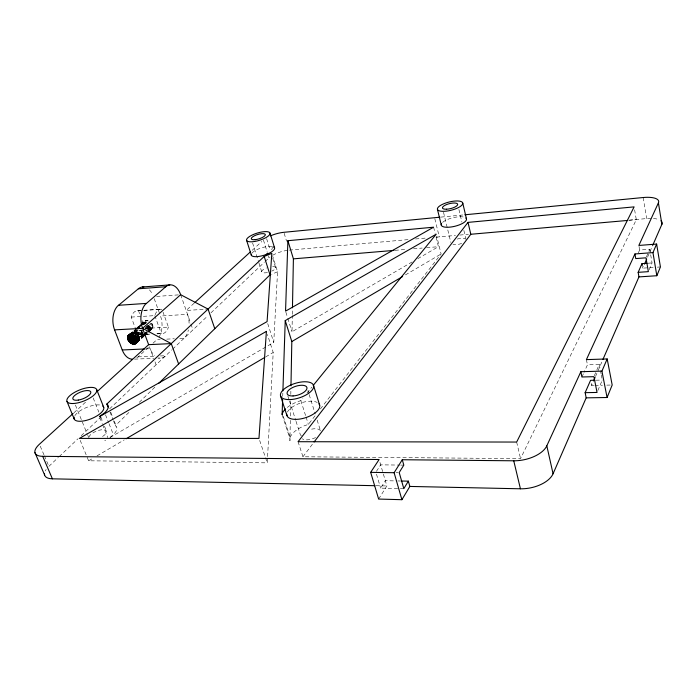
<?xml version="1.0" encoding="UTF-8"?>
<svg xmlns="http://www.w3.org/2000/svg" width="697" height="697" viewBox="0 0 697 697"><rect width="100%" height="100%" fill="white"/><g stroke="black" fill="none" stroke-linecap="round" stroke-linejoin="round"><path stroke-width="0.52" stroke-dasharray="3.48 2.61" d="M290.309 420.343L289.917 440.792L290.135 437.411L282.311 413.469M290.396 416.022L290.684 400.914M290.806 394.441L290.867 391.2M412.154 261.959L292.008 331.772L292.313 315.445M292.339 314.364L292.444 308.919M143.312 324.802C155.056 318.773 141.36 318.756 143.73 324.933M282.729 396.323L282.834 393.082M272.257 246.477L272.126 249.003L270.663 250.371M80.19 440.365L88.615 460.787L267.265 462.852L273.207 352.473L267.378 334.394M110.082 437.489L273.755 342.375L277.554 271.769L272.78 256.418M148.208 329.681C152.425 331.537 154.49 325.63 151.554 323.051L145.194 328.688M597.86 390.538L601.903 380.998M649.177 269.722L652.061 262.935L650.641 254.518M593.766 385.406L591.596 385.45L593.33 381.468M595.508 376.493L602.461 360.558M653.15 267.439L642.765 268.153L643.636 266.158M647.548 257.193L652.758 245.231M594.323 375.735L596.379 371.039M596.789 370.098L599.254 364.47L587.458 364.827L584.06 372.303M646.415 256.879L649.752 249.256L639.637 250.023L638.339 252.872M581.934 376.981L583.633 373.235M298.072 441.715L302.951 456.762L520.563 458.626L636.309 219.686L634.479 209.013M378.637 499.061L386.87 485.948L379.368 460.403M403.816 488.641L380.632 488.118L385.328 480.712L396.846 480.93M376.432 471.355L380.675 464.847L399.599 465.073M302.951 456.762L312.787 443.728M290.135 437.411A22.104 10.429 -18.1 0 1 304.031 425.911L308.379 424.377L315.724 414.959M320.385 408.965L441.105 253.969L436.731 236.274M287.303 407.414A22.313 10.08 -18 0 1 296.443 402.16L300.834 400.618L302.899 398.083M307.02 393.021L311.829 387.105M109.96 437.489L113.393 434.64A20.466 8.242 -22.2 0 0 116.599 427L115.38 425.632L130.034 411.343M139.287 402.317L155.483 386.53M48.903 466.337L58.356 457.38M59.149 456.631L78.064 438.709M81.218 435.73L100.926 417.059M109.595 408.851L171.819 349.911M172.586 349.188L207.88 315.758M211.008 312.787L264.302 262.316M265.087 261.575L269.007 257.864A15.787 5.21 -16.9 0 1 270.035 256.984M136.76 357.892A18.052 11.448 87.4 0 0 138.076 356.873L149.071 346.801M153 343.212L156.93 339.613L160.188 339.456M73.952 412.763L86.001 401.777M194.228 303.117L186.177 310.453L207.035 309.146M252.166 250.301L261.819 241.502M137.048 341.513L143.643 335.614M144.436 334.908L146.814 332.783M149.724 330.186L152.896 327.355M136.978 341.87L144.105 335.492M144.802 334.874L147.276 332.661M147.973 332.033L152.817 327.703M136.9 342.14L144.026 335.762M144.819 335.057L147.198 332.931M147.982 332.225L152.739 327.973M136.673 342.645L144.018 336.067M144.593 335.553L152.634 328.226M137.361 342.192L144.113 336.189M144.497 335.815L152.373 328.696M138.363 338.054L143.19 333.724M147.956 329.489L152.713 325.246M136.943 339.709L142.493 334.76M148.043 329.812L152.8 325.569M138.677 338.176L142.65 334.638M137.013 340.031L143.355 334.377M143.765 334.029L152.87 325.891M137.056 340.354L143.399 334.699M144.079 334.107L152.913 326.213M137.091 340.676L143.599 334.865M144.218 334.307L146.597 332.181M147.389 331.476L152.939 326.527M137.091 340.99L143.913 334.9M148.975 330.369L152.939 326.832M137.074 341.295L143.425 335.623M149.75 329.96L152.922 327.128M136.089 337.757L142.441 332.112M146.414 328.592L151.972 323.652M136.281 338.071L142.676 332.434M147.398 328.2L152.155 323.966M136.446 338.393L142.981 332.635M147.564 328.514L152.329 324.279M136.603 338.725L142.946 333.07M146.919 329.542L152.477 324.602M136.734 339.047L143.085 333.401M147.842 329.158L152.599 324.924M137.074 334.482L141.857 330.247M136.821 335.24L142.388 330.308M145.568 327.485L150.343 323.26M136.577 335.536L142.153 330.596M136.769 335.736L142.345 330.796M145.751 327.695L150.526 323.469M135.654 337.148L142.014 331.511M135.88 337.453L142.24 331.807M146.213 328.278L151.772 323.347M137.318 336.233L142.092 331.999M134.66 334.673L139.452 330.439M134.826 334.882L140.411 329.96M135.924 334.403L140.698 330.186M135.837 334.586L140.62 330.361M136.211 334.647L140.986 330.422M136.046 334.891L141.63 329.951M136.49 334.9L142.057 329.969M131.811 334.543L137.196 329.916M142.99 324.715L147.781 320.498M132.927 333.924L136.917 330.413M134.059 333.053L137.257 330.239M132.456 334.743L137.239 330.526M144.427 324.21L148.417 320.69M134.138 333.375L138.128 329.855M132.779 334.874L138.363 329.951M134.355 334.029L138.677 330.099M135.009 333.785L139.295 330.125M129.32 334.473L134.565 329.96M135.349 329.245L140.524 324.654M140.951 324.34L145.185 320.707M130.234 333.915L134.416 330.178M137.431 327.607L140.637 324.802M141.43 324.105L145.438 320.594M129.694 334.534L134.974 329.96M135.776 329.263L140.576 325.055M140.899 324.715L145.969 320.446M130.261 334.421L135.061 330.212M138.084 327.416L140.655 325.307M141.291 324.61L146.248 320.393M130.478 334.403L135.584 330.021M136.377 329.315L140.419 325.586M141.186 325.098L146.475 320.376M130.862 334.403L135.654 330.195M138.851 327.39L140.454 325.987M141.247 325.281L146.849 320.376M133.144 332.495L135.54 330.387M138.747 327.581L140.341 326.17M141.142 325.473L143.547 323.364M131.175 334.429L136.342 329.986M137.143 329.289L139.539 327.181M143.155 323.905L147.154 320.393M131.489 334.473L136.281 330.265M142.667 324.645L147.468 320.437M133.153 333.114L136.359 330.3M88.615 460.787L93.293 458.034M97.049 455.838L124.223 439.894M265.714 356.873L273.207 352.473M405.427 274.897L441.105 253.969M417.782 258.683L438.43 246.686L436.148 237.45M277.554 271.769L271.603 274.33M104.733 440.591L105.665 440.155M441.053 217.089L464.829 214.789M289.281 250.11L409.069 239.541M415.543 238.966L426.337 238.017M436.052 237.163L455.489 235.447M459.811 235.063L468.454 234.305M629.4 220.104L646.677 218.579A19.072 6.9 -10.2 0 1 651.303 218.405M628.738 220.348L636.309 219.686M395.138 250.319L405.968 249.413M413.539 248.777L422.199 248.045M426.529 247.679L438.43 246.686M156.625 296.425L179.608 294.796M648.027 263.213L652.061 262.935M657.306 267.16L660.425 266.942M137.405 310.696L142.746 310.357M143.809 310.287L160.902 309.18M145.29 334.368L137.806 334.76L131.21 317.083A12.076 7.589 86.6 0 1 131.942 315.175L132.081 314.878A12.076 7.589 86.6 0 1 138.529 310.757L142.789 310.487M143.861 310.418L162 309.25A12.224 7.458 86.6 0 0 155.152 314.635M131.21 317.083L154.821 315.628A12.224 7.458 86.6 0 1 155.039 314.957M145.046 328.409L168.43 327.12L163.072 312.23M146.361 334.307L150.639 334.09M157.06 333.75L161.329 333.532A12.224 7.458 86.6 0 0 168.43 327.12M138.764 334.813L150.517 334.203M156.93 333.863L162.27 333.584M166.714 339.134L174.32 338.759M179.756 338.489L184.104 338.272A17.852 10.664 86.7 0 0 188.408 329.934M145.856 348.909L150.151 348.718A18.305 11.213 87.4 0 0 154.438 355.566M138.076 356.873L156.119 356.132M160.362 355.949L165.668 355.731A18.305 11.213 87.4 0 1 158.663 357.936M134.547 359.129L153.732 358.363M158.001 358.188L160.136 358.11M595.909 380.205L602.313 380.048M594.846 385.38L602.435 385.214M606.773 385.127L611.103 385.032M400.653 465.091L403.807 465.126M396.018 472.47L398.135 472.505M397.891 480.947L399.982 480.991M376.005 485.722L386.87 485.948M146.074 328.47L145.534 327.973M40.243 446.167L43.955 454.81M44.364 455.768L48.485 465.378M75.415 405.079L87.352 434.318M87.761 435.32L88.589 437.341M93.198 397.996L98.835 412.101M100.847 417.137L102.868 422.173M104.48 426.198L106.493 431.234M99.819 417.66L102.215 423.637M102.616 424.639L107.8 437.585M105.491 414.776L108.645 422.722M109.046 423.715L113.393 434.64M110.762 412.232L112.705 417.154M114.264 421.093L116.599 427M109.943 411.883L113.053 419.742M113.445 420.718L115.38 425.632M138.529 310.757L139.609 313.702M142.144 320.568L143.591 324.488M149.402 346.697L153.497 357.761M154.987 361.787L156.102 364.801M154.821 315.628L161.329 333.532M154.229 298.682L159.752 313.972M180.654 294.718L190.603 323.077M190.943 324.053L192.991 329.864M259.659 440.452L267.265 462.852M282.119 414.715L289.961 438.692M267.718 323.582L273.755 342.375M287.835 395.913L289.15 399.973M289.473 400.993L295.694 420.291M296.025 421.302L300.607 435.52M252.567 242.922L258.5 261.628M258.822 262.656L261.767 271.943M300.834 400.618L305.756 416.118M306.088 417.146L308.379 424.377M307.9 390.599L308.858 393.648M309.18 394.659L315.236 413.983M317.152 420.082L320.664 431.269A10.202 4.809 -18.1 0 0 309.189 429.814M263.431 240.029L267.151 251.922M268.389 255.877L269.007 257.864M285.875 312.169L287.486 317.327M287.809 318.355L292.008 331.772M266.62 238.696L270.157 250.057M272.727 258.317L275.62 267.604M284.167 233.295L286.572 241.206M376.493 474.16L380.632 488.118M433.604 227.196L435.128 233.347M434.815 218.727L439.284 236.875M443.492 212.21L450.811 242.373M458.914 209.527L461.876 222.047M463.853 230.393L466.075 239.777M516.651 442.055L520.563 458.626M586.412 359.617L587.458 364.827M591.187 383.402L591.596 385.45M599.254 364.47L600.274 369.663M600.483 370.699L601.093 373.819M601.293 374.855L602.103 379.011M639.01 246.363L639.637 250.023M642.451 266.35L642.765 268.153M649.752 249.256L650.467 253.464M643.148 197.53L646.677 218.579M88.876 437.376A9.444 3.807 -22.2 0 1 96.996 430.903A9.444 3.807 -22.2 0 1 106.336 430.903A9.444 3.807 -22.2 0 1 101.013 437.368M272.693 255.241A15.787 5.21 -16.9 0 1 287.469 250.319M189.087 323.242A17.852 10.664 86.7 0 0 187.545 314.364L160.493 316.011A17.608 10.891 86.7 0 1 159.116 336.921M142.746 332.739A12.076 7.589 86.6 0 1 137.806 334.76M461.675 243.419A7.728 2.736 -13.7 0 1 452.963 244.595M457.249 239.045A7.728 2.736 -13.7 0 1 465.178 238.783M149.411 289.874A17.747 11.056 85.8 0 1 152.678 294.674M45.261 470.963A22.051 9.07 -23.4 0 1 46.168 469.456M653.446 218.51A19.072 6.9 -10.2 0 1 658.726 219.564M272.649 266.542A7.258 2.439 -17.2 0 1 271.769 271.15M267.482 272.544A7.258 2.439 -17.2 0 1 261.723 271.804A7.258 2.439 -17.2 0 1 266.411 267.927M315.602 437.55A10.202 4.809 -18.1 0 1 302.254 438.788M301.322 435.66A10.202 4.809 -18.1 0 1 301.47 435.32M251.8 253.307A12.189 3.912 -17.2 0 1 261.331 247.905A12.189 3.912 -17.2 0 1 272.684 246.564M287.425 412.066A17.164 7.754 -18 0 1 300.965 402.892A17.164 7.754 -18 0 1 317.248 402.465M74.849 415.673A15.883 6.116 -21.9 0 1 86.716 407.388A15.883 6.116 -21.9 0 1 100.969 405.21M442.595 222.421A12.964 4.382 -13.9 0 1 444.346 221.115L444.878 220.792A12.964 4.382 -13.9 0 1 448.032 219.276L448.737 219.006A12.964 4.382 -13.9 0 1 464.167 217.15"/><path stroke-width="1.05" d="M127.542 337.714C128.248 331.066 137.823 335.98 137.091 340.99C137.257 343.621 134.094 344.876 132.003 343.717C130.644 343.151 129.476 342.149 128.657 340.938C126.288 338.219 128.623 335.606 131.541 334.203M290.971 385.807L291.816 341.556L285.239 320.603L436.217 234.192L313.206 385.415M292.461 307.83L293.402 258.857L287.887 240.7L433.604 227.196L285.552 311.132L287.887 240.7M282.616 399.573L282.119 414.715L282.311 413.469A22.313 10.08 -18 0 1 285.596 408.912M282.904 390.912L285.239 320.603M73.15 413.495L39.415 444.242A22.252 8.756 -23 0 0 34.963 452.675L35.434 453.73A22.252 8.756 -23 0 0 42.709 456.326L379.107 459.515L370.665 472.357L378.637 499.061L401.908 499.697L409.862 486.436L520.432 488.797A26.53 14.454 -11.6 0 0 553.069 473.768L586.186 397.856L607.078 397.508L612.184 385.005L607.174 358.946L586.412 359.617L634.941 253.952L652.958 252.61L656.635 244.063L638.853 245.449L658.404 202.871A19.228 6.648 -10.5 0 0 643.148 197.53L464.829 214.789M602.888 359.556L638.949 276.901L656.827 275.733L660.425 266.942L656.635 244.063M607.078 397.508L601.929 371.126L607.174 358.946M593.766 380.475L595.072 377.486M644.498 264.163L646.677 259.188M652.758 245.231L661.889 224.312L658.404 202.871M586.186 397.856L585.131 392.664L590.568 380.327L594.837 380.222M638.949 276.901L638.156 272.344L641.989 263.64L647.025 263.292M553.069 473.768L546.814 445.819L580.862 371.701L601.929 371.126M401.028 481.008L408.355 481.148L403.816 488.641L399.198 472.522L403.807 465.126L402.274 459.741L513.75 460.795A26.826 14.018 -11.9 0 0 546.814 445.819M401.908 499.697L394.11 472.714L402.274 459.741M314.103 441.994L470.797 234.27L627.657 220.444M468.018 222.387L298.072 441.715L516.651 442.055L634.113 206.878L468.018 222.387L470.797 234.27M214.789 328.705L208.072 309.076L180.654 294.718A17.991 10.83 85.9 0 0 165.781 286.728L145.246 304.441A18.444 11.387 86.5 0 0 142.597 328.331L148.644 344.666L97.249 391.531M158.567 383.524L270 274.871L264.207 256.426L271.83 253.351L267.082 321.605L99.418 416.667L104.698 412.79A20.64 7.955 -21.9 0 0 108.035 405.34L106.841 404.033L264.207 256.426M143.87 286.972A17.747 11.056 85.8 0 0 138.32 288.802L117.323 306.323A18.192 11.622 86.5 0 0 114.587 329.881L122.245 349.972A18.052 11.448 87.4 0 0 132.413 359.216M266.28 254.483L267.744 253.116M195.029 302.385L250.554 251.774M134.129 344.118L137.3 341.286M134.495 344.083L137.666 341.251M134.782 344.03L137.945 341.199M135.052 343.961L137.684 341.739M135.549 343.743L137.928 341.617M132.003 343.717L136.769 339.474M132.325 343.839L137.091 339.596M132.648 343.943L137.414 339.692M132.97 344.022L137.727 339.77M133.284 344.074L138.05 339.822M133.597 344.109L137.562 340.572M133.902 344.126L137.867 340.58M130.444 342.828L136.02 337.879M130.748 343.037L137.109 337.383M131.053 343.238L136.621 338.289M131.367 343.421L136.934 338.463M131.681 343.577L137.248 338.629M129.102 341.53L135.479 335.884M129.407 341.887L135.784 336.242M129.598 342.088L135.183 337.148M129.877 342.349L136.246 336.703M130.156 342.593L136.525 336.947M128.274 340.302L133.859 335.37M128.457 340.624L134.042 335.693M114.587 329.881L142.597 328.331L180.654 294.718M128.657 340.938L135.035 335.292M128.867 341.234L135.244 335.597M127.595 338.35L132.395 334.133M127.656 338.672L132.456 334.455M127.743 339.003L133.336 334.081M127.847 339.326L133.441 334.403M127.969 339.657L133.563 334.726M128.109 339.979L133.702 335.057M128.161 335.571L129.93 333.959M127.882 336.024L130.287 333.924M127.778 336.276L130.173 334.177M127.682 336.546L130.086 334.438M127.577 337.034L130.818 334.011M127.542 337.409L131.541 333.898M127.56 338.028L131.559 334.516M126.096 438.788L264.773 357.422M291.816 341.556L402.613 276.552M439.973 217.194L283.862 232.31A15.9 5.01 -16.9 0 0 274.261 234.419L272.344 235.098A15.9 5.01 -16.9 0 0 270.497 235.839M293.402 258.857L394.058 250.406M142.423 286.981L169.798 284.89M138.32 288.802L165.781 286.728M118.377 305.303L146.274 303.413M638.156 272.344L648.358 271.656L645.997 257.829L635.751 258.57L634.941 253.952M148.644 344.666L171.262 343.604L178.624 363.973M122.245 349.972L144.784 348.962M585.131 392.664L597.05 392.446L593.905 376.676L581.934 376.981L580.862 371.701M370.665 472.357L394.11 472.714M44.477 473.742A22.051 9.07 -23.4 0 0 52.388 478.822L374.925 485.696M142.597 328.331L171.262 343.604M34.963 452.675L44.608 474.971M42.709 456.326L52.388 478.822M66.999 401.463L74.248 419.106M96.717 389.675A15.987 5.933 -21.7 0 1 75.999 403.232A15.987 5.933 -21.7 0 1 72.732 393.483A15.987 5.933 -21.7 0 1 96.717 389.675L103.714 407.283M106.841 404.033L108 406.978M280.621 396.088L286.99 415.682M246.633 240.43L251.338 255.207M313.554 385.519A17.303 7.528 -17.9 0 1 290.492 399.564A17.303 7.528 -17.9 0 1 287.094 386.957A17.303 7.528 -17.9 0 1 313.554 385.519L319.662 405.157M270.027 233.155A12.25 3.781 -17.1 0 1 253.272 241.667A12.25 3.781 -17.1 0 1 251.6 235.325A12.25 3.781 -17.1 0 1 270.027 233.155L274.601 247.949M408.355 481.148L409.862 486.436M437.437 209.344L441.306 225.166M513.75 460.795L520.432 488.797M462.764 203.123A13.043 4.243 -14 0 1 444.311 211.304A13.043 4.243 -14 0 1 443.17 204.021A13.043 4.243 -14 0 1 462.764 203.123L466.493 219.015M641.989 263.64L642.294 265.444M652.958 252.61L656.827 275.733M661 220.827A19.072 6.9 -10.2 0 1 661.889 224.312M102.773 406.029A15.883 6.116 -21.9 0 1 90.706 418.958A15.883 6.116 -21.9 0 1 74.187 417.085M465.927 218.022A12.964 4.382 -13.9 0 1 459.802 224.687L459.079 224.974A12.964 4.382 -13.9 0 1 448.955 227.213L448.223 227.248A12.964 4.382 -13.9 0 1 442.647 226.499L442.299 226.316A12.964 4.382 -13.9 0 1 441.541 223.711M318.991 403.851A17.164 7.754 -18 0 1 306.628 417.346A17.164 7.754 -18 0 1 286.859 415.212M286.789 414.724A17.164 7.754 -18 0 1 286.789 414.218M274.209 247.304A12.189 3.912 -17.2 0 1 272.109 251.512L271.638 251.844A12.189 3.912 -17.2 0 1 266.742 254.309L266.027 254.579A12.189 3.912 -17.2 0 1 251.268 254.457M273.721 246.956A12.189 3.912 -17.2 0 1 273.991 247.121M266.402 331.38L258.962 438.413L79.388 438.413L266.402 331.38M78.299 400.078A9.592 3.555 -21.7 0 0 90.776 391.958A9.592 3.555 -21.7 0 0 76.409 394.197A9.592 3.555 -21.7 0 0 78.299 400.078M293.054 395.948A10.377 4.522 -17.9 0 0 306.941 387.541A10.377 4.522 -17.9 0 0 291.102 388.351A10.377 4.522 -17.9 0 0 293.054 395.948M446.577 209.213A7.824 2.544 -14 0 0 457.676 204.317A7.824 2.544 -14 0 0 445.941 204.831A7.824 2.544 -14 0 0 446.577 209.213M255.259 239.663A7.353 2.274 -17.1 0 0 265.339 234.567A7.353 2.274 -17.1 0 0 254.3 235.847A7.353 2.274 -17.1 0 0 255.259 239.663"/></g></svg>
